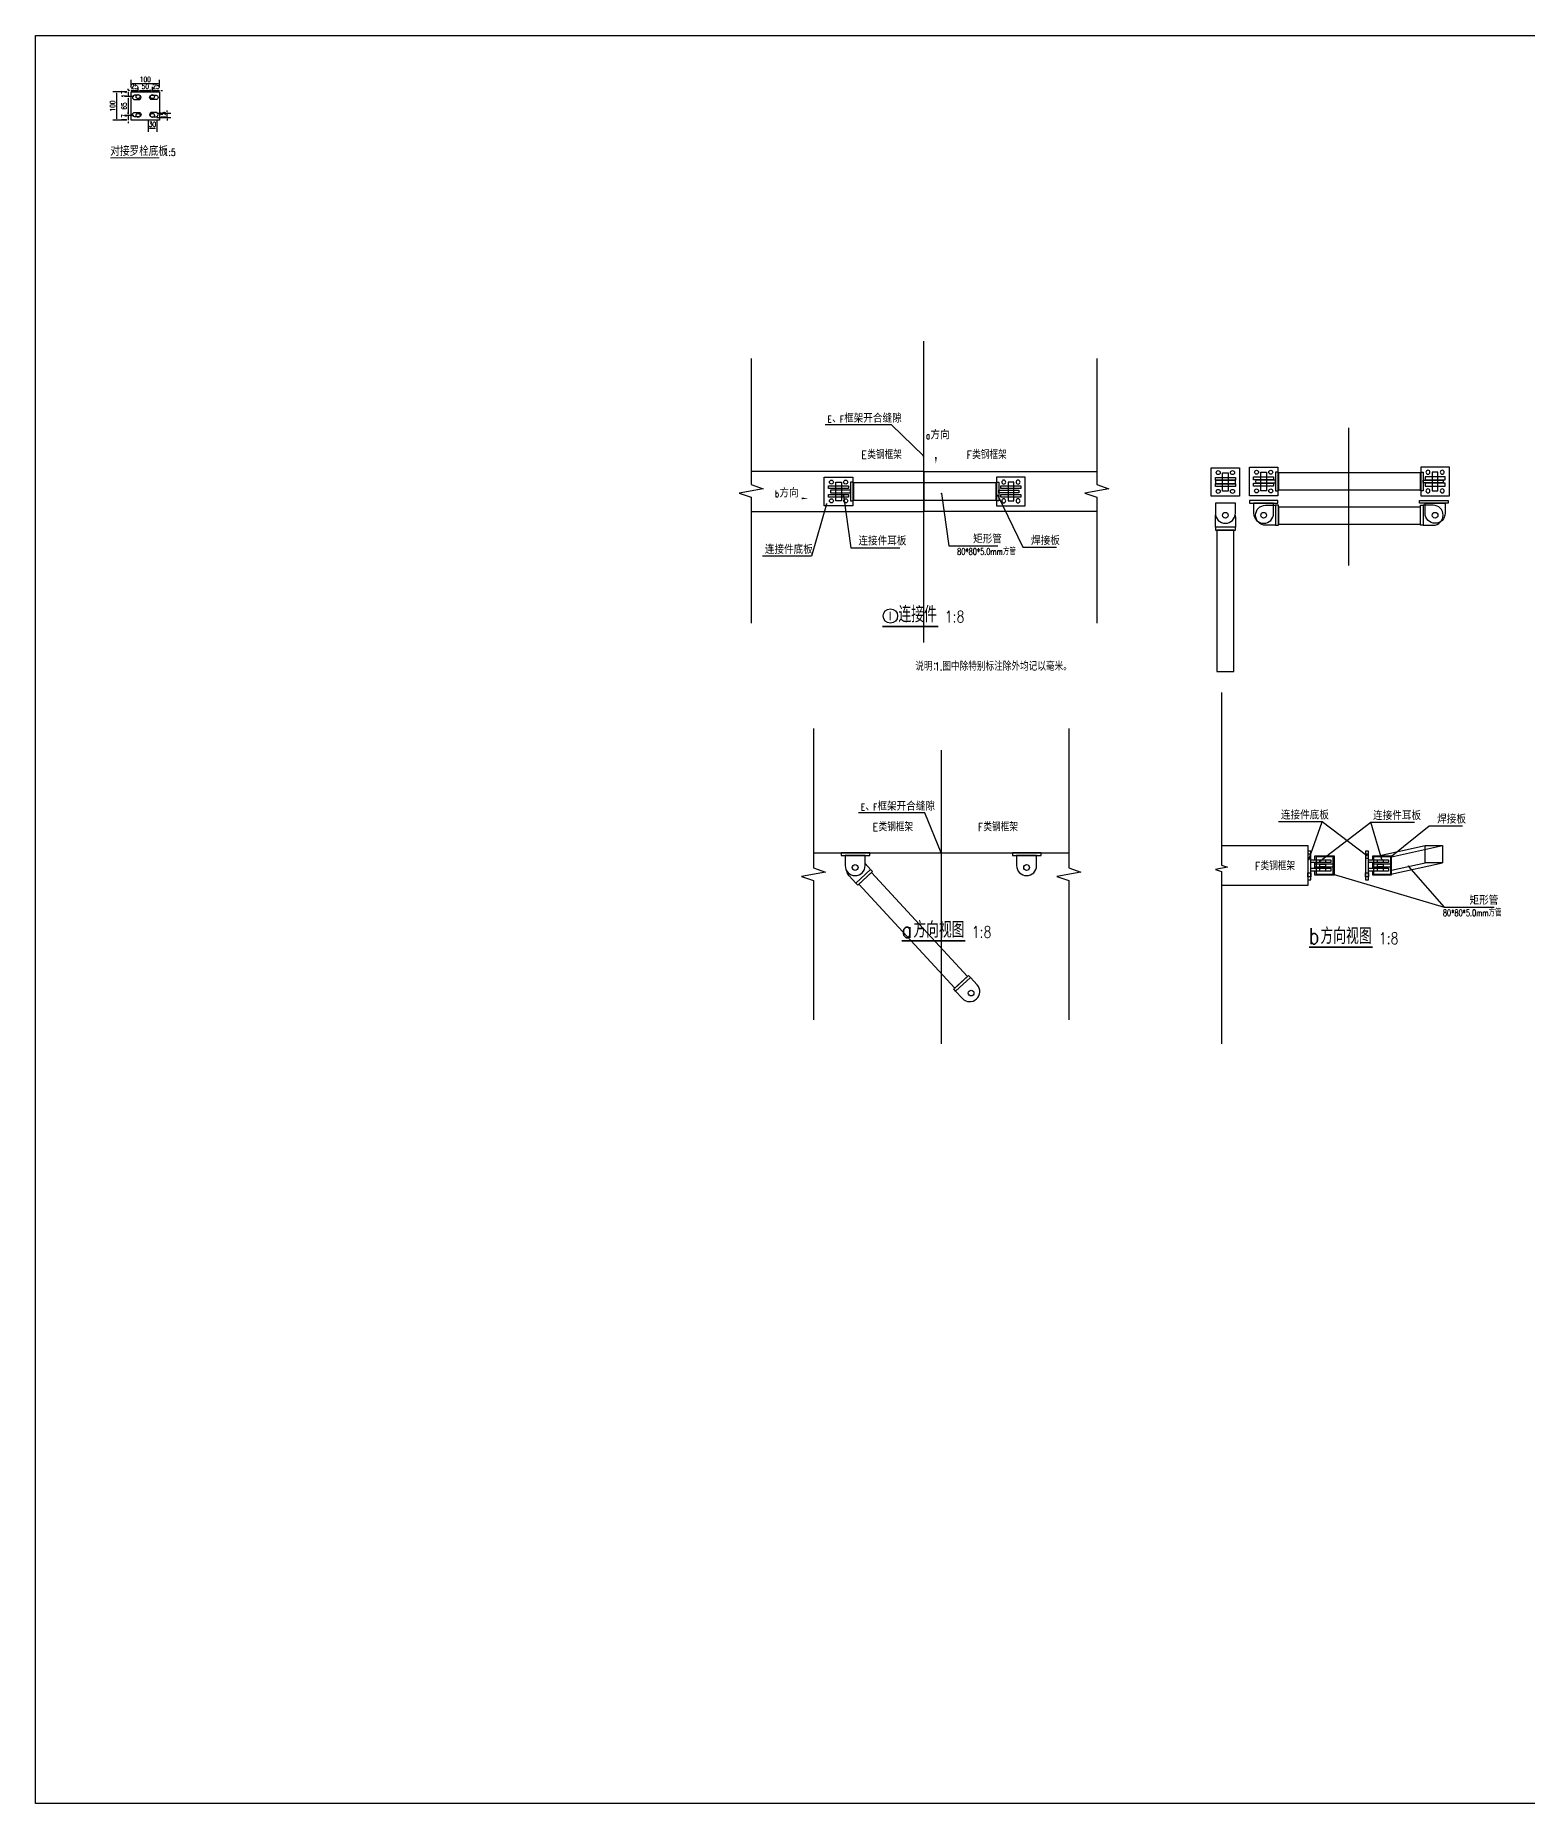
# Model space of a CAD drawing. Header units: millimetres. Extents: x -1471591 to 944464, y -468930 to 547002.
# Drawn here: x -946018 to -940794, y -44896 to -38708 of the extents above; entities that cross this region are included whole.
import ezdxf
from ezdxf.enums import TextEntityAlignment as Align

# ---------------------------------------------------------------- set-up
doc = ezdxf.new("R2010")
doc.units = ezdxf.units.MM
doc.header["$LTSCALE"] = 10
doc.header["$PDMODE"] = 35
doc.linetypes.add('-6_350_HOLE$0$DASH', pattern=[0.35, 0.25, -0.1])
for name, color, linetype in [('DIM_LEAD', 3, 'Continuous'), ('DIM_SYMB', 3, 'Continuous'), ('PUB_TEXT', 7, 'Continuous'), ('W-STEEL_FRAME钢架', 3, 'Continuous')]:
    doc.layers.add(name, color=color, linetype=linetype)
doc.styles.add('_TCH_DIM', font='SIMPLEX.shx', dxfattribs={"bigfont": 'hztxt.shx'})
doc.styles.get("Standard").update_dxf_attribs({"font": 'simplex.shx', "width": 0.8, "bigfont": 'hztxt.shx'})
doc.styles.add('STANDARD_T3', font='simplex.shx', dxfattribs={"width": 0.7, "bigfont": 'hztxt.shx'})
doc.dimstyles.new('W&&5', dxfattribs={"dimtxt": 17.5, "dimasz": 5, "dimexe": 12.5, "dimexo": 15, "dimgap": 5, "dimtad": 1, "dimdec": 0, "dimzin": 0, "dimdsep": 46, "dimtxsty": 'STANDARD_T3', "dimcen": 0.09, "dimclrd": 1, "dimclre": 1, "dimclrt": 7, "dimazin": 2, "dimtfac": 1, "dimtdec": 0, "dimtix": 1, "dimtmove": 2, "dimatfit": 3, "dimfxl": 0, "dimtolj": 1, "dimtzin": 0, "dimarcsym": 0})

# ---------------------------------------------------------------- blocks, each defined once
blk = doc.blocks.new('*D447')
at = {"color": 1, "lineweight": -2, "transparency": 16777216}
for p, q in [((-945682.8, -38890.2), (-945682.8, -38863.5)), ((-945677.8, -38876), (-945587.8, -38876)), ((-945582.8, -38890.2), (-945582.8, -38863.5))]:
    blk.add_line(p, q, dxfattribs=at)
at = {"color": 1, "transparency": 16777216}
for points in [[(-945677.8, -38875.1), (-945677.8, -38876.8), (-945682.8, -38876)], [(-945587.8, -38875.1), (-945587.8, -38876.8), (-945582.8, -38876)]]:
    blk.add_solid(points, dxfattribs=at)
at = {"layer": 'Defpoints', "color": 0, "transparency": 16777216}
for p in [(-945682.8, -38905.2), (-945582.8, -38876), (-945582.8, -38905.2)]:
    blk.add_point(p, dxfattribs=at)
at = {"color": 7, "transparency": 16777216, "insert": (-945632.8, -38862.2), "char_height": 17.5, "attachment_point": 5, "style": 'STANDARD_T3'}
blk.add_mtext('\\A1;100', dxfattribs=at)
blk = doc.blocks.new('*D448')
at = {"color": 1, "lineweight": -2, "transparency": 16777216}
for p, q in [((-945697.8, -38905.2), (-945746.1, -38905.2)), ((-945733.6, -38910.2), (-945733.6, -39000.2)), ((-945697.8, -39005.2), (-945746.1, -39005.2))]:
    blk.add_line(p, q, dxfattribs=at)
at = {"color": 1, "transparency": 16777216}
for points in [[(-945734.4, -38910.2), (-945732.8, -38910.2), (-945733.6, -38905.2)], [(-945734.4, -39000.2), (-945732.8, -39000.2), (-945733.6, -39005.2)]]:
    blk.add_solid(points, dxfattribs=at)
at = {"layer": 'Defpoints', "color": 0, "transparency": 16777216}
for p in [(-945682.8, -38905.2), (-945733.6, -39005.2), (-945682.8, -39005.2)]:
    blk.add_point(p, dxfattribs=at)
at = {"color": 7, "transparency": 16777216, "insert": (-945747.3, -38955.2), "char_height": 17.5, "attachment_point": 5, "rotation": 90, "style": 'STANDARD_T3'}
blk.add_mtext('\\A1;100', dxfattribs=at)
blk = doc.blocks.new('*D452')
at = {"color": 1, "lineweight": -2, "transparency": 16777216}
for p, q in [((-945687.8, -38900.7), (-945692.8, -38900.7)), ((-945682.8, -38890.2), (-945682.8, -38888.2)), ((-945682.8, -38900.7), (-945657.8, -38900.7)), ((-945657.8, -38907.5), (-945657.8, -38888.2)), ((-945652.8, -38900.7), (-945647.8, -38900.7))]:
    blk.add_line(p, q, dxfattribs=at)
at = {"color": 1, "transparency": 16777216}
for points in [[(-945687.8, -38899.9), (-945687.8, -38901.5), (-945682.8, -38900.7)], [(-945652.8, -38899.9), (-945652.8, -38901.5), (-945657.8, -38900.7)]]:
    blk.add_solid(points, dxfattribs=at)
at = {"layer": 'Defpoints', "color": 0, "transparency": 16777216}
for p in [(-945682.8, -38905.2), (-945657.8, -38900.7), (-945657.8, -38922.5)]:
    blk.add_point(p, dxfattribs=at)
at = {"color": 7, "transparency": 16777216, "insert": (-945670.3, -38886.9), "char_height": 17.5, "attachment_point": 5, "style": 'STANDARD_T3'}
blk.add_mtext('\\A1;25', dxfattribs=at)
blk = doc.blocks.new('*D453')
at = {"color": 1, "lineweight": -2, "transparency": 16777216}
for p, q in [((-945657.8, -38907.5), (-945657.8, -38888.2)), ((-945652.8, -38900.7), (-945612.8, -38900.7)), ((-945607.8, -38907.5), (-945607.8, -38888.2))]:
    blk.add_line(p, q, dxfattribs=at)
at = {"color": 1, "transparency": 16777216}
for points in [[(-945652.8, -38899.9), (-945652.8, -38901.5), (-945657.8, -38900.7)], [(-945612.8, -38899.9), (-945612.8, -38901.5), (-945607.8, -38900.7)]]:
    blk.add_solid(points, dxfattribs=at)
at = {"layer": 'Defpoints', "color": 0, "transparency": 16777216}
for p in [(-945657.8, -38922.5), (-945607.8, -38900.7), (-945607.8, -38922.5)]:
    blk.add_point(p, dxfattribs=at)
at = {"color": 7, "transparency": 16777216, "insert": (-945632.8, -38886.9), "char_height": 17.5, "attachment_point": 5, "style": 'STANDARD_T3'}
blk.add_mtext('\\A1;50', dxfattribs=at)
blk = doc.blocks.new('*D454')
at = {"color": 1, "lineweight": -2, "transparency": 16777216}
for p, q in [((-945612.8, -38900.7), (-945617.8, -38900.7)), ((-945607.8, -38907.5), (-945607.8, -38888.2)), ((-945607.8, -38900.7), (-945582.8, -38900.7)), ((-945582.8, -38890.2), (-945582.8, -38888.2)), ((-945577.8, -38900.7), (-945572.8, -38900.7))]:
    blk.add_line(p, q, dxfattribs=at)
at = {"color": 1, "transparency": 16777216}
for points in [[(-945612.8, -38899.9), (-945612.8, -38901.5), (-945607.8, -38900.7)], [(-945577.8, -38899.9), (-945577.8, -38901.5), (-945582.8, -38900.7)]]:
    blk.add_solid(points, dxfattribs=at)
at = {"layer": 'Defpoints', "color": 0, "transparency": 16777216}
for p in [(-945607.8, -38922.5), (-945582.8, -38900.7), (-945582.8, -38905.2)]:
    blk.add_point(p, dxfattribs=at)
at = {"color": 7, "transparency": 16777216, "insert": (-945595.3, -38886.9), "char_height": 17.5, "attachment_point": 5, "style": 'STANDARD_T3'}
blk.add_mtext('\\A1;25', dxfattribs=at)
blk = doc.blocks.new('*D449')
at = {"color": 1, "lineweight": -2, "transparency": 16777216}
for p, q in [((-945697.8, -38905.2), (-945705.6, -38905.2)), ((-945672.8, -38922.5), (-945705.6, -38922.5)), ((-945693.1, -38900.2), (-945693.1, -38895.2)), ((-945693.1, -38905.2), (-945693.1, -38922.5)), ((-945693.1, -38927.5), (-945693.1, -38932.5))]:
    blk.add_line(p, q, dxfattribs=at)
at = {"color": 1, "transparency": 16777216}
for points in [[(-945693.9, -38900.2), (-945692.2, -38900.2), (-945693.1, -38905.2)], [(-945693.9, -38927.5), (-945692.2, -38927.5), (-945693.1, -38922.5)]]:
    blk.add_solid(points, dxfattribs=at)
at = {"layer": 'Defpoints', "color": 0, "transparency": 16777216}
for p in [(-945693.1, -38922.5), (-945682.8, -38905.2), (-945657.8, -38922.5)]:
    blk.add_point(p, dxfattribs=at)
at = {"color": 7, "transparency": 16777216, "insert": (-945706.8, -38913.9), "char_height": 17.5, "attachment_point": 5, "rotation": 90, "style": 'STANDARD_T3'}
blk.add_mtext('\\A1;17', dxfattribs=at)
blk = doc.blocks.new('*D455')
at = {"color": 1, "lineweight": -2, "transparency": 16777216}
for p, q in [((-945672.8, -38922.5), (-945705.6, -38922.5)), ((-945693.1, -38927.5), (-945693.1, -38982.9)), ((-945672.8, -38987.9), (-945705.6, -38987.9))]:
    blk.add_line(p, q, dxfattribs=at)
at = {"color": 1, "transparency": 16777216}
for points in [[(-945693.9, -38927.5), (-945692.2, -38927.5), (-945693.1, -38922.5)], [(-945693.9, -38982.9), (-945692.2, -38982.9), (-945693.1, -38987.9)]]:
    blk.add_solid(points, dxfattribs=at)
at = {"layer": 'Defpoints', "color": 0, "transparency": 16777216}
for p in [(-945657.8, -38922.5), (-945693.1, -38987.9), (-945657.8, -38987.9)]:
    blk.add_point(p, dxfattribs=at)
at = {"color": 7, "transparency": 16777216, "insert": (-945706.8, -38955.2), "char_height": 17.5, "attachment_point": 5, "rotation": 90, "style": 'STANDARD_T3'}
blk.add_mtext('\\A1;65', dxfattribs=at)
blk = doc.blocks.new('*D456')
at = {"color": 1, "lineweight": -2, "transparency": 16777216}
for p, q in [((-945693.1, -38982.9), (-945693.1, -38977.9)), ((-945672.8, -38987.9), (-945705.6, -38987.9)), ((-945697.8, -39005.2), (-945705.6, -39005.2)), ((-945693.1, -38987.9), (-945693.1, -39005.2)), ((-945693.1, -39010.2), (-945693.1, -39015.2))]:
    blk.add_line(p, q, dxfattribs=at)
at = {"color": 1, "transparency": 16777216}
for points in [[(-945693.9, -38982.9), (-945692.2, -38982.9), (-945693.1, -38987.9)], [(-945693.9, -39010.2), (-945692.2, -39010.2), (-945693.1, -39005.2)]]:
    blk.add_solid(points, dxfattribs=at)
at = {"layer": 'Defpoints', "color": 0, "transparency": 16777216}
for p in [(-945693.1, -39005.2), (-945682.8, -39005.2), (-945657.8, -38987.9)]:
    blk.add_point(p, dxfattribs=at)
at = {"color": 7, "transparency": 16777216, "insert": (-945706.8, -38996.5), "char_height": 17.5, "attachment_point": 5, "rotation": 90, "style": 'STANDARD_T3'}
blk.add_mtext('\\A1;17', dxfattribs=at)
blk = doc.blocks.new('*D450')
at = {"color": 1, "lineweight": -2, "transparency": 16777216}
for p, q in [((-945622.8, -39002.9), (-945622.8, -39045.6)), ((-945617.8, -39033.1), (-945597.8, -39033.1)), ((-945592.8, -39002.9), (-945592.8, -39045.6))]:
    blk.add_line(p, q, dxfattribs=at)
at = {"color": 1, "transparency": 16777216}
for points in [[(-945617.8, -39032.3), (-945617.8, -39033.9), (-945622.8, -39033.1)], [(-945597.8, -39032.3), (-945597.8, -39033.9), (-945592.8, -39033.1)]]:
    blk.add_solid(points, dxfattribs=at)
at = {"layer": 'Defpoints', "color": 0, "transparency": 16777216}
for p in [(-945622.8, -38987.9), (-945592.8, -38987.9), (-945592.8, -39033.1)]:
    blk.add_point(p, dxfattribs=at)
at = {"color": 7, "transparency": 16777216, "insert": (-945607.8, -39019.3), "char_height": 17.5, "attachment_point": 5, "style": 'STANDARD_T3'}
blk.add_mtext('\\A1;30', dxfattribs=at)
blk = doc.blocks.new('*D451')
at = {"color": 1, "lineweight": -2, "transparency": 16777216}
for p, q in [((-945592.8, -38980.4), (-945543.6, -38980.4)), ((-945556.1, -38975.4), (-945556.1, -38970.4)), ((-945556.1, -38995.4), (-945556.1, -38980.4)), ((-945592.8, -38995.4), (-945543.6, -38995.4)), ((-945556.1, -39000.4), (-945556.1, -39005.4))]:
    blk.add_line(p, q, dxfattribs=at)
at = {"color": 1, "transparency": 16777216}
for points in [[(-945556.9, -38975.4), (-945555.2, -38975.4), (-945556.1, -38980.4)], [(-945556.9, -39000.4), (-945555.2, -39000.4), (-945556.1, -38995.4)]]:
    blk.add_solid(points, dxfattribs=at)
at = {"layer": 'Defpoints', "color": 0, "transparency": 16777216}
for p in [(-945607.8, -38980.4), (-945556.1, -38980.4), (-945607.8, -38995.4)]:
    blk.add_point(p, dxfattribs=at)
at = {"color": 7, "transparency": 16777216, "insert": (-945569.8, -38987.9), "char_height": 17.5, "attachment_point": 5, "rotation": 90, "style": 'STANDARD_T3'}
blk.add_mtext('\\A1;15', dxfattribs=at)
blk = doc.blocks.new('侧边连接件')
at = {"layer": 'W-STEEL_FRAME钢架', "color": 2}
blk.add_lwpolyline([(-50, 50), (50, 50), (50, -50), (-50, -50)], close=True, dxfattribs=at)
for centre in [(-25, 32.7), (25, 32.7), (-25, -32.7), (25, -32.7)]:
    blk.add_circle(centre, 7, dxfattribs=at)
blk = doc.blocks.new('$matou$00000140')
blk.add_lwpolyline([(-50, 50), (50, 50), (50, -50), (-50, -50)], close=True)
for points in [[(-22.5, 37.5), (-37.5, 37.5, 0.414214), (-45, 30), (-45, 30, 0.414214), (-37.5, 22.5), (-22.5, 22.5, 0.414214), (-15, 30), (-15, 30, 0.414214)], [(22.5, 37.5), (37.5, 37.5, -0.414214), (45, 30), (45, 30, -0.414214), (37.5, 22.5), (22.5, 22.5, -0.414214), (15, 30), (15, 30, -0.414214)], [(-22.5, -37.5), (-37.5, -37.5, -0.414214), (-45, -30), (-45, -30, -0.414214), (-37.5, -22.5), (-22.5, -22.5, -0.414214), (-15, -30), (-15, -30, -0.414214)], [(22.5, -37.5), (37.5, -37.5, 0.414214), (45, -30), (45, -30, 0.414214), (37.5, -22.5), (22.5, -22.5, 0.414214), (15, -30), (15, -30, 0.414214)]]:
    blk.add_lwpolyline(points, format="xyb", close=True)

msp = doc.modelspace()

# ---------------------------------------------------------------- linework, layer by layer
for p, q in [((-941863.1, -41543), (-941563.1, -41543)), ((-941563.1, -41543), (-941563.1, -41683)), ((-941563.1, -41683), (-941863.1, -41683))]:
    msp.add_line(p, q)
for points in [[(-946017.6, -38708), (-935600.2, -38708), (-935600.2, -44896.3), (-946017.6, -44896.3)], [(-943197.1, -41578.5), (-943097.1, -41578.5), (-943097.1, -41568.5), (-943197.1, -41568.5)], [(-942597, -41578.5), (-942497, -41578.5), (-942497, -41568.5), (-942597, -41568.5)]]:
    msp.add_lwpolyline(points, close=True)
at = {"color": 8, "linetype": '-6_350_HOLE$0$DASH'}
for points in [[(-942909.1, -39778), (-942909.1, -40832.8)], [(-941421.3, -40081.2), (-941421.3, -40564)], [(-942847.1, -41209.6), (-942847.1, -42237.4)]]:
    msp.add_lwpolyline(points, dxfattribs=at)
at = {"color": 8}
for points in [[(-943216, -40271.6), (-943196, -40271.6), (-943196, -40336.7), (-943216, -40336.7)], [(-942592.8, -40271.6), (-942612.8, -40271.6), (-942612.8, -40336.7), (-942592.8, -40336.7)], [(-941862.2, -40238.5), (-941842.2, -40238.5), (-941842.2, -40303.5), (-941862.2, -40303.5)], [(-941728.1, -40236.9), (-941708.1, -40236.9), (-941708.1, -40301.9), (-941728.1, -40301.9)], [(-941108, -40236.9), (-941128, -40236.9), (-941128, -40301.9), (-941108, -40301.9)]]:
    msp.add_lwpolyline(points, close=True, dxfattribs=at)
for centre in [(-941852.2, -40387.4), (-941718.1, -40387.4), (-941118, -40387.4), (-943148, -41620.2), (-942547.9, -41620.2), (-942742.1, -42059.5)]:
    msp.add_circle(centre, 10)
at = {"layer": 'DIM_LEAD'}
for p, q in [((-943020.4, -40071.5), (-943252.7, -40071.5)), ((-942909.1, -40179.7), (-943020.4, -40071.5)), ((-943188.6, -40318.8), (-943163, -40501)), ((-942846, -40311.8), (-942820.4, -40494.1)), ((-942649.1, -40318.3), (-942560.6, -40499.5)), ((-943248.1, -40348.5), (-943300.9, -40530.7)), ((-943300.9, -40530.7), (-943472.5, -40530.7)), ((-943163, -40501), (-942991.3, -40501)), ((-942820.4, -40494.1), (-942648.7, -40494.1)), ((-942560.6, -40499.5), (-942443.4, -40499.5)), ((-942903.7, -41429.3), (-943136, -41429.3)), ((-942847.1, -41568.5), (-942903.7, -41429.3)), ((-941513.2, -41460.1), (-941666.1, -41460.1)), ((-941560.3, -41592.2), (-941513.2, -41460.1)), ((-941357.7, -41577.9), (-941513.2, -41460.1)), ((-941521.4, -41598), (-941342.7, -41462)), ((-941304.5, -41592.7), (-941342.7, -41462)), ((-941342.7, -41462), (-941189.8, -41462)), ((-941270.2, -41580.5), (-941139.2, -41474.3)), ((-941139.2, -41474.3), (-941021.9, -41474.3)), ((-941474.7, -41643), (-941086.3, -41758.5)), ((-941211.2, -41616.3), (-941086.3, -41758.5)), ((-941086.3, -41758.5), (-940911.1, -41758.5))]:
    msp.add_line(p, q, dxfattribs=at)
at = {"layer": 'DIM_LEAD', "const_width": 3.2}
for points in [[(-942908, -40180.8, 1), (-942910.3, -40178.6, 1)], [(-943247.7, -40347, 1), (-943248.5, -40350.1, 1)], [(-943188.8, -40317.2, 1), (-943188.3, -40320.4, 1)], [(-942846.2, -40310.3, 1), (-942845.8, -40313.4, 1)], [(-942649.8, -40316.9, 1), (-942648.4, -40319.7, 1)], [(-942846.5, -41570, 1), (-942847.7, -41567, 1)], [(-941356.4, -41578.9, 1), (-941359, -41576.9, 1)], [(-941271.5, -41581.5, 1), (-941269, -41579.5, 1)], [(-941560.8, -41593.7, 1), (-941559.7, -41590.7, 1)], [(-941522.7, -41599, 1), (-941520.1, -41597, 1)], [(-941476.2, -41642.6, 1), (-941473.1, -41643.5, 1)], [(-941304, -41594.3, 1), (-941304.9, -41591.2, 1)], [(-941212.3, -41615.1, 1), (-941210.2, -41617.5, 1)]]:
    msp.add_lwpolyline(points, format="xyb", close=True, dxfattribs=at)
at = {"layer": 'DIM_SYMB'}
for points, const_width in [([(-945755.1, -39137), (-945583.2, -39137)], 3.5), ([(-943052.6, -40776.4), (-942856.7, -40776.4)], 5.6), ([(-942985, -41877), (-942762.2, -41877)], 5.6), ([(-941559.9, -41899.2), (-941337.1, -41899.2)], 5.6)]:
    msp.add_lwpolyline(points, dxfattribs=dict(at, const_width=const_width))
for points in [[(-943511.9, -39838.9), (-943511.9, -40279.6), (-943469.9, -40294.9), (-943553.9, -40309.7), (-943511.9, -40324.6), (-943511.9, -40765.3)], [(-942301.9, -39838.9), (-942301.9, -40279.6), (-942259.9, -40294.9), (-942343.9, -40309.7), (-942301.9, -40324.6), (-942301.9, -40765.3)], [(-941866, -41008.1), (-941866, -41611.5), (-941845, -41619.2), (-941887, -41626.6), (-941866, -41634), (-941866, -42237.4)], [(-943293.9, -41133.5), (-943293.9, -41621.1), (-943251.9, -41636.4), (-943335.9, -41651.2), (-943293.9, -41666.1), (-943293.9, -42153.8)], [(-942400.2, -41133.5), (-942400.2, -41621.1), (-942358.2, -41636.4), (-942442.2, -41651.2), (-942400.2, -41666.1), (-942400.2, -42153.8)]]:
    msp.add_lwpolyline(points, dxfattribs=at)
for points in [[(-942865.4, -40124.9, 0, 0, 0), (-942865.4, -40124.9, 0, 0, 0), (-942865.4, -40124.9, 0, 0, 0), (-942865.4, -40124.9, 0, 0, 0), (-942865.4, -40207.1, 0, 6.4, 0), (-942865.4, -40183.1, 0, 0, 0)], [(-943394, -40328.5, 0, 0, 0), (-943394, -40328.5, 0, 0, 0), (-943394, -40328.5, 0, 0, 0), (-943394, -40328.5, 0, 0, 0), (-943311.8, -40328.5, 0, 6.4, 0), (-943335.8, -40328.5, 0, 0, 0)]]:
    msp.add_lwpolyline(points, format="xyseb", dxfattribs=at)
at = {"layer": 'PUB_TEXT', "color": 7}
msp.add_circle((-943024.6, -40740), 25.2, dxfattribs=at)
at = {"layer": 'W-STEEL_FRAME钢架', "color": 6}
for p, q in [((-941152.2, -41543.4), (-941092.2, -41543.4)), ((-941152.2, -41603.4), (-941152.2, -41543.4)), ((-941092.2, -41543.4), (-941092.2, -41603.4)), ((-941092.2, -41603.4), (-941152.2, -41603.4))]:
    msp.add_line(p, q, dxfattribs=at)
at = {"layer": 'W-STEEL_FRAME钢架'}
for points in [[(-943511.9, -40374.3), (-942906.9, -40374.3), (-942906.9, -40234.3), (-943511.9, -40234.3)], [(-942301.9, -40374.3), (-942906.9, -40374.3), (-942906.9, -40234.3), (-942301.9, -40234.3)], [(-943293.9, -41568.5), (-942400.2, -41568.5)]]:
    msp.add_lwpolyline(points, dxfattribs=at)
for points in [[(-943241, -40284.3), (-943171, -40284.3), (-943171, -40294.3), (-943241, -40294.3)], [(-942637.8, -40284.3), (-942567.8, -40284.3), (-942567.8, -40294.3), (-942637.8, -40294.3)], [(-941887.2, -40255.1), (-941817.2, -40255.1), (-941817.2, -40265.1), (-941887.2, -40265.1)], [(-941887.2, -40277.1), (-941817.2, -40277.1), (-941817.2, -40287.1), (-941887.2, -40287.1)], [(-941753.1, -40253.5), (-941683.1, -40253.5), (-941683.1, -40263.5), (-941753.1, -40263.5)], [(-941753.1, -40275.5), (-941683.1, -40275.5), (-941683.1, -40285.5), (-941753.1, -40285.5)], [(-941666.4, -40298.8), (-941169.7, -40298.8), (-941169.7, -40238.8), (-941666.4, -40238.8)], [(-941083, -40253.5), (-941153, -40253.5), (-941153, -40263.5), (-941083, -40263.5)], [(-941083, -40275.5), (-941153, -40275.5), (-941153, -40285.5), (-941083, -40285.5)], [(-943241, -40314.3), (-943171, -40314.3), (-943171, -40324.3), (-943241, -40324.3)], [(-942637.8, -40314.3), (-942567.8, -40314.3), (-942567.8, -40324.3), (-942637.8, -40324.3)], [(-941666.4, -40419.2), (-941169.7, -40419.2), (-941169.7, -40359.2), (-941666.4, -40359.2)], [(-941882.2, -40439.1), (-941882.2, -40933.8), (-941822.2, -40933.8), (-941822.2, -40439.1)], [(-941553.1, -41593), (-941483.1, -41593), (-941483.1, -41603), (-941553.1, -41603)], [(-941553.1, -41623), (-941483.1, -41623), (-941483.1, -41633), (-941553.1, -41633)], [(-941501.4, -41593), (-941501.4, -41603), (-941521.4, -41603), (-941521.4, -41593)], [(-941501.4, -41623), (-941501.4, -41633), (-941521.4, -41633), (-941521.4, -41623)], [(-941351.7, -41593), (-941281.7, -41593), (-941281.7, -41603), (-941351.7, -41603)], [(-941351.7, -41623), (-941281.7, -41623), (-941281.7, -41633), (-941351.7, -41633)], [(-941300, -41593), (-941300, -41603), (-941320, -41603), (-941320, -41593)], [(-941300, -41623), (-941300, -41633), (-941320, -41633), (-941320, -41623)]]:
    msp.add_lwpolyline(points, close=True, dxfattribs=at)
at = {"layer": 'W-STEEL_FRAME钢架', "color": 2}
for points in [[(-943164.2, -40336.8), (-943154.2, -40336.8), (-943154.2, -40271.8), (-943164.2, -40271.8)], [(-942644.6, -40336.8), (-942654.6, -40336.8), (-942654.6, -40271.8), (-942644.6, -40271.8)], [(-941887.2, -40276.1), (-941817.2, -40276.1), (-941817.2, -40266.1), (-941887.2, -40266.1)], [(-941676.4, -40302), (-941666.4, -40302), (-941666.4, -40237), (-941676.4, -40237)], [(-941159.7, -40302), (-941169.7, -40302), (-941169.7, -40237), (-941159.7, -40237)], [(-941768.1, -40345.6), (-941668.1, -40345.6), (-941668.1, -40335.6), (-941768.1, -40335.6)], [(-941072.5, -40345.6), (-941172.5, -40345.6), (-941172.5, -40335.6), (-941072.5, -40335.6)], [(-941666.4, -40422.4), (-941666.4, -40352.4), (-941676.4, -40352.4), (-941676.4, -40422.4)], [(-941169.7, -40422.4), (-941169.7, -40352.4), (-941159.7, -40352.4), (-941159.7, -40422.4)], [(-941887.2, -40439.1), (-941817.2, -40439.1), (-941817.2, -40429.1), (-941887.2, -40429.1)], [(-941563.1, -41563), (-941563.1, -41663), (-941553.1, -41663), (-941553.1, -41563)], [(-941563.1, -41587.3), (-941553.1, -41587.3), (-941553.1, -41573.3), (-941563.1, -41573.3)], [(-941361.7, -41563), (-941361.7, -41663), (-941351.7, -41663), (-941351.7, -41563)], [(-941361.7, -41587.3), (-941351.7, -41587.3), (-941351.7, -41573.3), (-941361.7, -41573.3)], [(-943138.6, -41682), (-943087.2, -41634.5), (-943094, -41627.1), (-943145.4, -41674.6)], [(-941563.1, -41638.7), (-941553.1, -41638.7), (-941553.1, -41652.7), (-941563.1, -41652.7)], [(-941539.7, -41618), (-941469.7, -41618), (-941469.7, -41608), (-941539.7, -41608)], [(-941501.4, -41608), (-941501.4, -41618), (-941521.4, -41618), (-941521.4, -41608)], [(-941361.7, -41638.7), (-941351.7, -41638.7), (-941351.7, -41652.7), (-941361.7, -41652.7)], [(-941337.2, -41618), (-941270.2, -41618), (-941270.2, -41608), (-941337.2, -41608)], [(-941300, -41608), (-941300, -41618), (-941320, -41618), (-941320, -41608)], [(-942802.9, -42045.3), (-942751.5, -41997.8), (-942744.7, -42005.1), (-942796.2, -42052.6)]]:
    msp.add_lwpolyline(points, close=True, dxfattribs=at)
at = {"layer": 'W-STEEL_FRAME钢架', "color": 6}
for points in [[(-943154.2, -40334.3), (-942654.6, -40334.3), (-942654.6, -40274.3), (-943154.2, -40274.3)], [(-941534.7, -41583), (-941534.7, -41643), (-941474.7, -41643), (-941474.7, -41583)], [(-941333.2, -41583), (-941333.2, -41643), (-941273.2, -41643), (-941273.2, -41583)], [(-943134.9, -41678.6), (-942799.3, -42041.9), (-942755.2, -42001.2), (-943090.9, -41637.8)]]:
    msp.add_lwpolyline(points, close=True, dxfattribs=at)
at = {"layer": 'W-STEEL_FRAME钢架', "color": 2}
for points in [[(-941746, -40274.5), (-941676.4, -40274.5), (-941676.4, -40264.5), (-941746, -40264.5, 0.071797)], [(-941090.1, -40274.5), (-941159.7, -40274.5), (-941159.7, -40264.5), (-941090.1, -40264.5, -0.071797)], [(-943233.9, -40309.3), (-943164.2, -40309.3), (-943164.2, -40299.3), (-943233.9, -40299.3, 0.071797)], [(-942574.9, -40309.3), (-942644.6, -40309.3), (-942644.6, -40299.3), (-942574.9, -40299.3, -0.071797)], [(-941711.4, -40352.4), (-941676.4, -40352.4), (-941676.4, -40422.4), (-941711.4, -40422.4, -1)], [(-941124.7, -40352.4), (-941159.7, -40352.4), (-941159.7, -40422.4), (-941124.7, -40422.4, 1)], [(-942721, -42030.8), (-942744.7, -42005.1), (-942796.2, -42052.6), (-942772.4, -42078.3, 1)]]:
    msp.add_lwpolyline(points, format="xyb", close=True, dxfattribs=at)
at = {"layer": 'W-STEEL_FRAME钢架'}
for points in [[(-941817.2, -40380.6), (-941817.2, -40345.6), (-941887.2, -40345.6), (-941887.2, -40380.6, 1)], [(-941683.1, -40380.6), (-941683.1, -40345.6), (-941753.1, -40345.6), (-941753.1, -40380.6, 1)], [(-941153, -40380.6), (-941153, -40345.6), (-941083, -40345.6), (-941083, -40380.6, -1)], [(-943113, -41613.5), (-943113, -41578.5), (-943183, -41578.5), (-943183, -41613.5, 1)], [(-942512.9, -41613.5), (-942512.9, -41578.5), (-942582.9, -41578.5), (-942582.9, -41613.5, 1)]]:
    msp.add_lwpolyline(points, format="xyb", close=True, dxfattribs=at)
at = {"layer": 'W-STEEL_FRAME钢架', "color": 2}
for points in [[(-941817.8, -40387.4, -0.048431), (-941817.2, -40394.1), (-941817.2, -40429.1), (-941887.2, -40429.1), (-941887.2, -40394.1, -0.048431), (-941886.5, -40387.4, -0.048431)], [(-943113, -41606.5), (-943094, -41627.1), (-943145.4, -41674.6), (-943169.2, -41648.9, -0.139147), (-943177.8, -41631.9)]]:
    msp.add_lwpolyline(points, format="xyb", dxfattribs=at)
for points in [[(-941539.7, -41633), (-941539.7, -41645.5), (-941469.7, -41645.5), (-941469.7, -41580.5), (-941539.7, -41580.5), (-941539.7, -41593)], [(-941337.2, -41633), (-941337.2, -41645.5), (-941270.2, -41645.5), (-941270.2, -41580.5), (-941337.2, -41580.5), (-941337.2, -41593)], [(-941539.7, -41603), (-941539.7, -41623)], [(-941337.2, -41603), (-941337.2, -41623)]]:
    msp.add_lwpolyline(points, dxfattribs=at)
at = {"layer": 'W-STEEL_FRAME钢架', "color": 6}
for points in [[(-941321.8, -41580.5), (-941152.2, -41543.4)], [(-941270.2, -41582.4), (-941092.2, -41543.4)], [(-941273.2, -41643), (-941092.2, -41603.4)], [(-941270.2, -41629.2), (-941152.2, -41603.4)]]:
    msp.add_lwpolyline(points, dxfattribs=at)
at = {"layer": 'W-STEEL_FRAME钢架', "color": 2}
for centre in [(-945657.8, -38922.5), (-945607.8, -38922.5), (-945657.8, -38987.9), (-945607.8, -38987.9)]:
    msp.add_circle(centre, 7, dxfattribs=at)

# ---------------------------------------------------------------- block references
for name, p in [('$matou$00000140', (-945632.8, -38955.2)), ('侧边连接件', (-941852.2, -40271.1)), ('侧边连接件', (-941718.1, -40269.5)), ('侧边连接件', (-943206, -40304.3))]:
    msp.add_blockref(name, p)
at = {"xscale": -1}
for p in [(-941118, -40269.5), (-942602.8, -40304.3)]:
    msp.add_blockref('侧边连接件', p, dxfattribs=at)

# ---------------------------------------------------------------- texts
at = {"layer": 'PUB_TEXT', "color": 7, "width": 0.8}
for s, height, p in [('对接罗栓底板', 35, (-945755.1, -39130)), ('1:5', 25, (-945569.2, -39130)), ('连接件', 56, (-942996.6, -40762.4)), ('1:8', 40, (-942834.3, -40762.4)), ('a', 56, (-942985, -41865.8)), ('方向视图', 56, (-942944.5, -41865.8)), ('1:8', 40, (-942739.8, -41865.8)), ('b', 56, (-941559.9, -41888)), ('方向视图', 56, (-941519.4, -41888)), ('1:8', 40, (-941314.7, -41888))]:
    msp.add_text(s, height=height, dxfattribs=at).set_placement(p)
at = {"layer": 'PUB_TEXT', "color": 7, "style": '_TCH_DIM'}
for s, p in [('框架开合缝隙', (-943186.7, -40063.1)), ('、', (-943229.1, -40063.1)), ('方向', (-942884.3, -40120.8)), ('方向', (-943413, -40324.4)), ('连接件耳板', (-943136.6, -40492.6)), ('矩形管', (-942735.2, -40485.7)), ('焊接板', (-942532.3, -40491.1)), ('连接件底板', (-943464.1, -40522.3)), ('框架开合缝隙', (-943070, -41420.9)), ('、', (-943112.4, -41420.9)), ('连接件底板', (-941657.7, -41451.7)), ('连接件耳板', (-941335.1, -41453.6)), ('焊接板', (-941110.8, -41465.9)), ('矩形管', (-940997.5, -41750.1))]:
    msp.add_text(s, height=28, dxfattribs=at).set_placement(p)
at = {"layer": 'PUB_TEXT', "color": 7, "style": '_TCH_DIM', "width": 0.705882}
for s, p in [('E', (-943244.3, -40063.1)), ('F', (-943201.1, -40063.1)), ('a', (-942899.5, -40120.8)), ('b', (-943428.2, -40324.4)), ('80*80*5.0mm方管', (-942791, -40526.3)), ('E', (-943127.6, -41420.9)), ('F', (-943084.4, -41420.9)), ('80*80*5.0mm方管', (-941090.7, -41790.7))]:
    msp.add_text(s, height=23.8, dxfattribs=at).set_placement(p)
at = {"layer": 'PUB_TEXT', "width": 0.8}
for s, p in [('类钢框架', (-943105.4, -40190.4)), ('类钢框架', (-942738.4, -40190.4)), ('E', (-943125.7, -40190.4)), ('F', (-942757.6, -40190.4)), ('E', (-943086.4, -41492.8)), ('类钢框架', (-943066.1, -41492.8)), ('F', (-942718.3, -41492.8)), ('类钢框架', (-942699.1, -41492.8)), ('F', (-941748.3, -41629.6)), ('类钢框架', (-941729.1, -41629.6))]:
    msp.add_text(s, height=28, dxfattribs=at).set_placement(p)
at = {"layer": 'PUB_TEXT', "color": 7, "width": 0.8}
msp.add_text('1', height=29.7, dxfattribs=at).set_placement((-943027.4, -40754.9), (-943022.9, -40754.9), align=Align.FIT)
at = {"layer": 'W-STEEL_FRAME钢架', "color": 0, "width": 0.8}
for s, p in [('说明：', (-942937.9, -40930.9)), ('1.', (-942870.7, -40930.9)), ('图中除特别标注除外均记以毫米。', (-942842.9, -40930.9))]:
    msp.add_text(s, height=28, dxfattribs=at).set_placement(p)

# ---------------------------------------------------------------- dimensions: what is measured, and where the dimension line sits
for base, p1, p2, picture, middle in [((-945582.8, -38876), (-945682.8, -38905.2), (-945582.8, -38905.2), '*D447', (-945632.8, -38862.2)), ((-945657.8, -38900.7), (-945682.8, -38905.2), (-945657.8, -38922.5), '*D452', (-945670.3, -38886.9)), ((-945607.8, -38900.7), (-945657.8, -38922.5), (-945607.8, -38922.5), '*D453', (-945632.8, -38886.9)), ((-945582.8, -38900.7), (-945607.8, -38922.5), (-945582.8, -38905.2), '*D454', (-945595.3, -38886.9)), ((-945592.8, -39033.1), (-945622.8, -38987.9), (-945592.8, -38987.9), '*D450', (-945607.8, -39019.3))]:
    dim = msp.add_linear_dim(base=base, p1=p1, p2=p2, dimstyle='W&&5')
    dim.commit()
    dim.dimension.update_dxf_attribs({"geometry": picture, "text_midpoint": middle})
for base, p1, p2, picture, middle in [((-945733.6, -39005.2), (-945682.8, -38905.2), (-945682.8, -39005.2), '*D448', (-945747.3, -38955.2)), ((-945693.1, -38922.5), (-945682.8, -38905.2), (-945657.8, -38922.5), '*D449', (-945706.8, -38913.9)), ((-945693.1, -38987.9), (-945657.8, -38922.5), (-945657.8, -38987.9), '*D455', (-945706.8, -38955.2)), ((-945693.1, -39005.2), (-945657.8, -38987.9), (-945682.8, -39005.2), '*D456', (-945706.8, -38996.5)), ((-945556.1, -38980.4), (-945607.8, -38995.4), (-945607.8, -38980.4), '*D451', (-945569.8, -38987.9))]:
    dim = msp.add_linear_dim(base=base, p1=p1, p2=p2, angle=90, dimstyle='W&&5')
    dim.commit()
    dim.dimension.update_dxf_attribs({"geometry": picture, "text_midpoint": middle})

doc.saveas('drawing.dxf')
